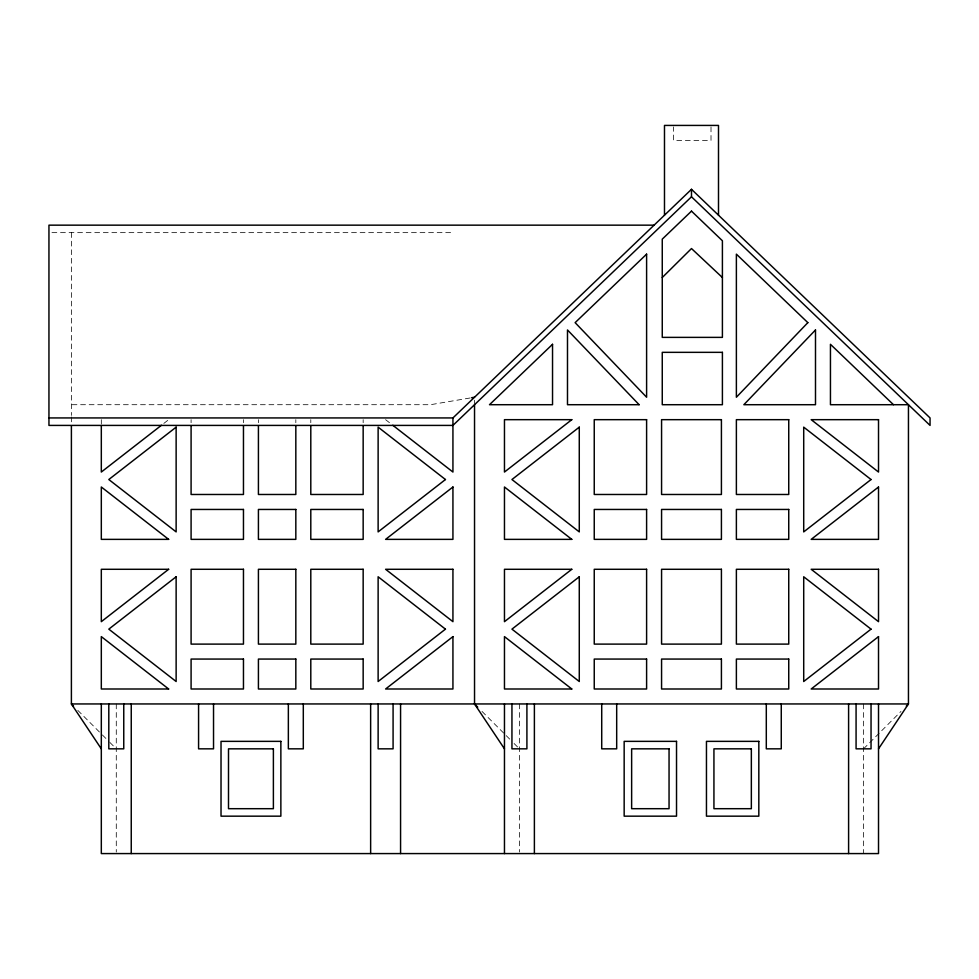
<?xml version="1.0" encoding="UTF-8"?>
<svg xmlns="http://www.w3.org/2000/svg" width="979" height="979" viewBox="0 0 979 979"><rect width="100%" height="100%" fill="white"/><g stroke="black" fill="none" stroke-linecap="round" stroke-linejoin="round"><path stroke-width="0.73" stroke-dasharray="4.89 3.67" d="M863.564 748.837L900.961 711.439M163.836 423.417L168.645 419.673M470.128 397.976L430.491 404.706L71.394 404.706M51.948 232.647L452.934 232.647M385.604 419.673L390.413 423.417M482.023 711.439L509.802 739.218M514.085 743.502L519.421 748.837M77.806 710.362L101.314 733.883M102.391 734.948L108.804 741.36M109.868 742.425L114.139 746.708M863.564 703.95L863.564 853.578M711.011 126.915L711.011 140.389L673.613 140.389L673.613 126.915M519.421 703.95L519.421 852.048M474.534 400.215L474.534 404.706M363.16 419.673L363.16 422.72M310.796 419.673L310.796 422.72M295.829 419.673L295.829 422.72M258.419 419.673L258.419 422.72M243.465 419.673L243.465 422.72M191.089 419.673L191.089 422.72M116.281 703.95L116.281 852.06M101.314 419.673L101.314 424.164M71.394 232.647L71.394 415.402M71.394 416.919L71.394 424.164"/><path stroke-width="1.47" d="M878.518 748.837L908.451 703.95L908.451 404.706L830.449 404.706L830.449 344.302L893.484 404.706M906.309 706.092L908.451 703.95L71.394 703.95L71.394 425.657M662.257 277.534L691.492 248.544L722.404 277.534M48.95 417.935L452.934 417.935L691.492 189.314L930.05 417.935L930.05 425.412L691.492 196.791L691.492 189.314M691.492 196.791L452.934 425.412L48.95 425.412L48.95 225.158L654.082 225.158M161.437 425.278L101.314 472.037L101.314 425.657M471.597 397.731L474.534 397.229M392.812 425.278L452.934 472.037L452.934 417.935M474.534 404.706L474.534 703.95L477.74 707.156M73.535 706.092L71.394 703.95L101.314 748.837M474.534 703.95L504.466 748.837M878.518 703.95L878.518 853.578L101.314 853.578L101.314 703.95M871.041 703.95L871.041 748.837L856.074 748.837L856.074 703.95M848.597 703.95L848.597 853.578M781.266 703.95L781.266 748.837L766.3 748.837L766.3 703.95M718.5 215.196L718.5 125.422L664.484 125.422L664.484 215.196M616.684 703.95L616.684 748.837L601.718 748.837L601.718 703.95M534.387 703.95L534.387 853.578M526.91 703.95L526.91 748.837L511.944 748.837L511.944 703.95M504.466 703.95L504.466 853.578M400.57 703.95L400.57 853.578M393.081 703.95L393.081 748.837L378.127 748.837L378.127 703.95M370.637 703.95L370.637 853.578M363.16 425.779L363.16 494.481L310.796 494.481L310.796 425.779M303.306 703.95L303.306 748.837L288.352 748.837L288.352 703.95M295.829 425.779L295.829 494.481L258.419 494.481L258.419 425.779M243.465 425.779L243.465 494.481L191.089 494.481L191.089 425.779M213.532 703.95L213.532 748.837L198.578 748.837L198.578 703.95M131.247 703.95L131.247 853.578M123.758 703.95L123.758 748.837L108.804 748.837L108.804 703.95M807.846 322.642L736.379 397.229L736.379 254.148L807.846 322.642M815.495 329.96L743.856 404.706L815.495 404.706L815.495 329.96M552.535 344.302L489.5 404.706L552.535 404.706L552.535 344.302M646.605 254.148L575.126 322.642L646.605 397.229L646.605 254.148M691.492 211.134L662.257 239.145L662.257 337.376L722.404 337.376L722.404 240.761L691.492 211.134M176.134 427.15L108.804 479.526L176.134 531.891L176.134 427.15M168.645 569.288L101.314 621.665L101.314 569.288L168.645 569.288M176.134 576.778L108.804 629.142L176.134 681.506L176.134 576.778M445.457 479.526L378.127 531.891L378.127 427.15L445.457 479.526M452.934 487.004L385.604 539.368L452.934 539.368L452.934 487.004M571.797 419.673L504.466 472.037L504.466 419.673L571.797 419.673M579.274 427.15L511.944 479.526L579.274 531.891L579.274 427.15M445.457 629.142L378.127 681.506L378.127 576.778L445.457 629.142M452.934 636.619L385.604 688.996L452.934 688.996L452.934 636.619M571.797 569.288L504.466 621.665L504.466 569.288L571.797 569.288M579.274 576.778L511.944 629.142L579.274 681.506L579.274 576.778M871.041 479.526L803.71 531.891L803.71 427.15L871.041 479.526M878.518 487.004L811.187 539.368L878.518 539.368L878.518 487.004M871.041 629.142L803.71 681.506L803.71 576.778L871.041 629.142M878.518 636.619L811.187 688.996L878.518 688.996L878.518 636.619M722.404 352.342L662.257 352.342L662.257 404.706L722.404 404.706L722.404 352.342M639.128 404.706L567.49 404.706L567.49 329.96L639.128 404.706M646.605 419.673L594.241 419.673L594.241 494.481L646.605 494.481L646.605 419.673M721.413 419.673L661.571 419.673L661.571 494.481L721.413 494.481L721.413 419.673M788.744 419.673L736.379 419.673L736.379 494.481L788.744 494.481L788.744 419.673M878.518 419.673L811.187 419.673L878.518 472.037L878.518 419.673M243.465 509.447L191.089 509.447L191.089 539.368L243.465 539.368L243.465 509.447M295.829 509.447L258.419 509.447L258.419 539.368L295.829 539.368L295.829 509.447M363.16 509.447L310.796 509.447L310.796 539.368L363.16 539.368L363.16 509.447M646.605 509.447L594.241 509.447L594.241 539.368L646.605 539.368L646.605 509.447M721.413 509.447L661.571 509.447L661.571 539.368L721.413 539.368L721.413 509.447M788.744 509.447L736.379 509.447L736.379 539.368L788.744 539.368L788.744 509.447M168.645 539.368L101.314 539.368L101.314 487.004L168.645 539.368M571.797 539.368L504.466 539.368L504.466 487.004L571.797 539.368M243.465 569.288L191.089 569.288L191.089 644.109L243.465 644.109L243.465 569.288M295.829 569.288L258.419 569.288L258.419 644.109L295.829 644.109L295.829 569.288M363.16 569.288L310.796 569.288L310.796 644.109L363.16 644.109L363.16 569.288M452.934 569.288L385.604 569.288L452.934 621.665L452.934 569.288M646.605 569.288L594.241 569.288L594.241 644.109L646.605 644.109L646.605 569.288M721.413 569.288L661.571 569.288L661.571 644.109L721.413 644.109L721.413 569.288M788.744 569.288L736.379 569.288L736.379 644.109L788.744 644.109L788.744 569.288M878.518 569.288L811.187 569.288L878.518 621.665L878.518 569.288M243.465 659.063L191.089 659.063L191.089 688.996L243.465 688.996L243.465 659.063M295.829 659.063L258.419 659.063L258.419 688.996L295.829 688.996L295.829 659.063M363.16 659.063L310.796 659.063L310.796 688.996L363.16 688.996L363.16 659.063M646.605 659.063L594.241 659.063L594.241 688.996L646.605 688.996L646.605 659.063M721.413 659.063L661.571 659.063L661.571 688.996L721.413 688.996L721.413 659.063M788.744 659.063L736.379 659.063L736.379 688.996L788.744 688.996L788.744 659.063M168.645 688.996L101.314 688.996L101.314 636.619L168.645 688.996M571.797 688.996L504.466 688.996L504.466 636.619L571.797 688.996M280.863 741.36L221.021 741.36L221.021 816.168L280.863 816.168L280.863 741.36M676.526 741.36L624.161 741.36L624.161 816.168L676.526 816.168L676.526 741.36M758.823 741.36L706.459 741.36L706.459 816.168L758.823 816.168L758.823 741.36M273.386 748.837L228.499 748.837L228.499 808.691L273.386 808.691L273.386 748.837M669.049 748.837L631.639 748.837L631.639 808.691L669.049 808.691L669.049 748.837M751.346 748.837L713.936 748.837L713.936 808.691L751.346 808.691L751.346 748.837"/></g></svg>
